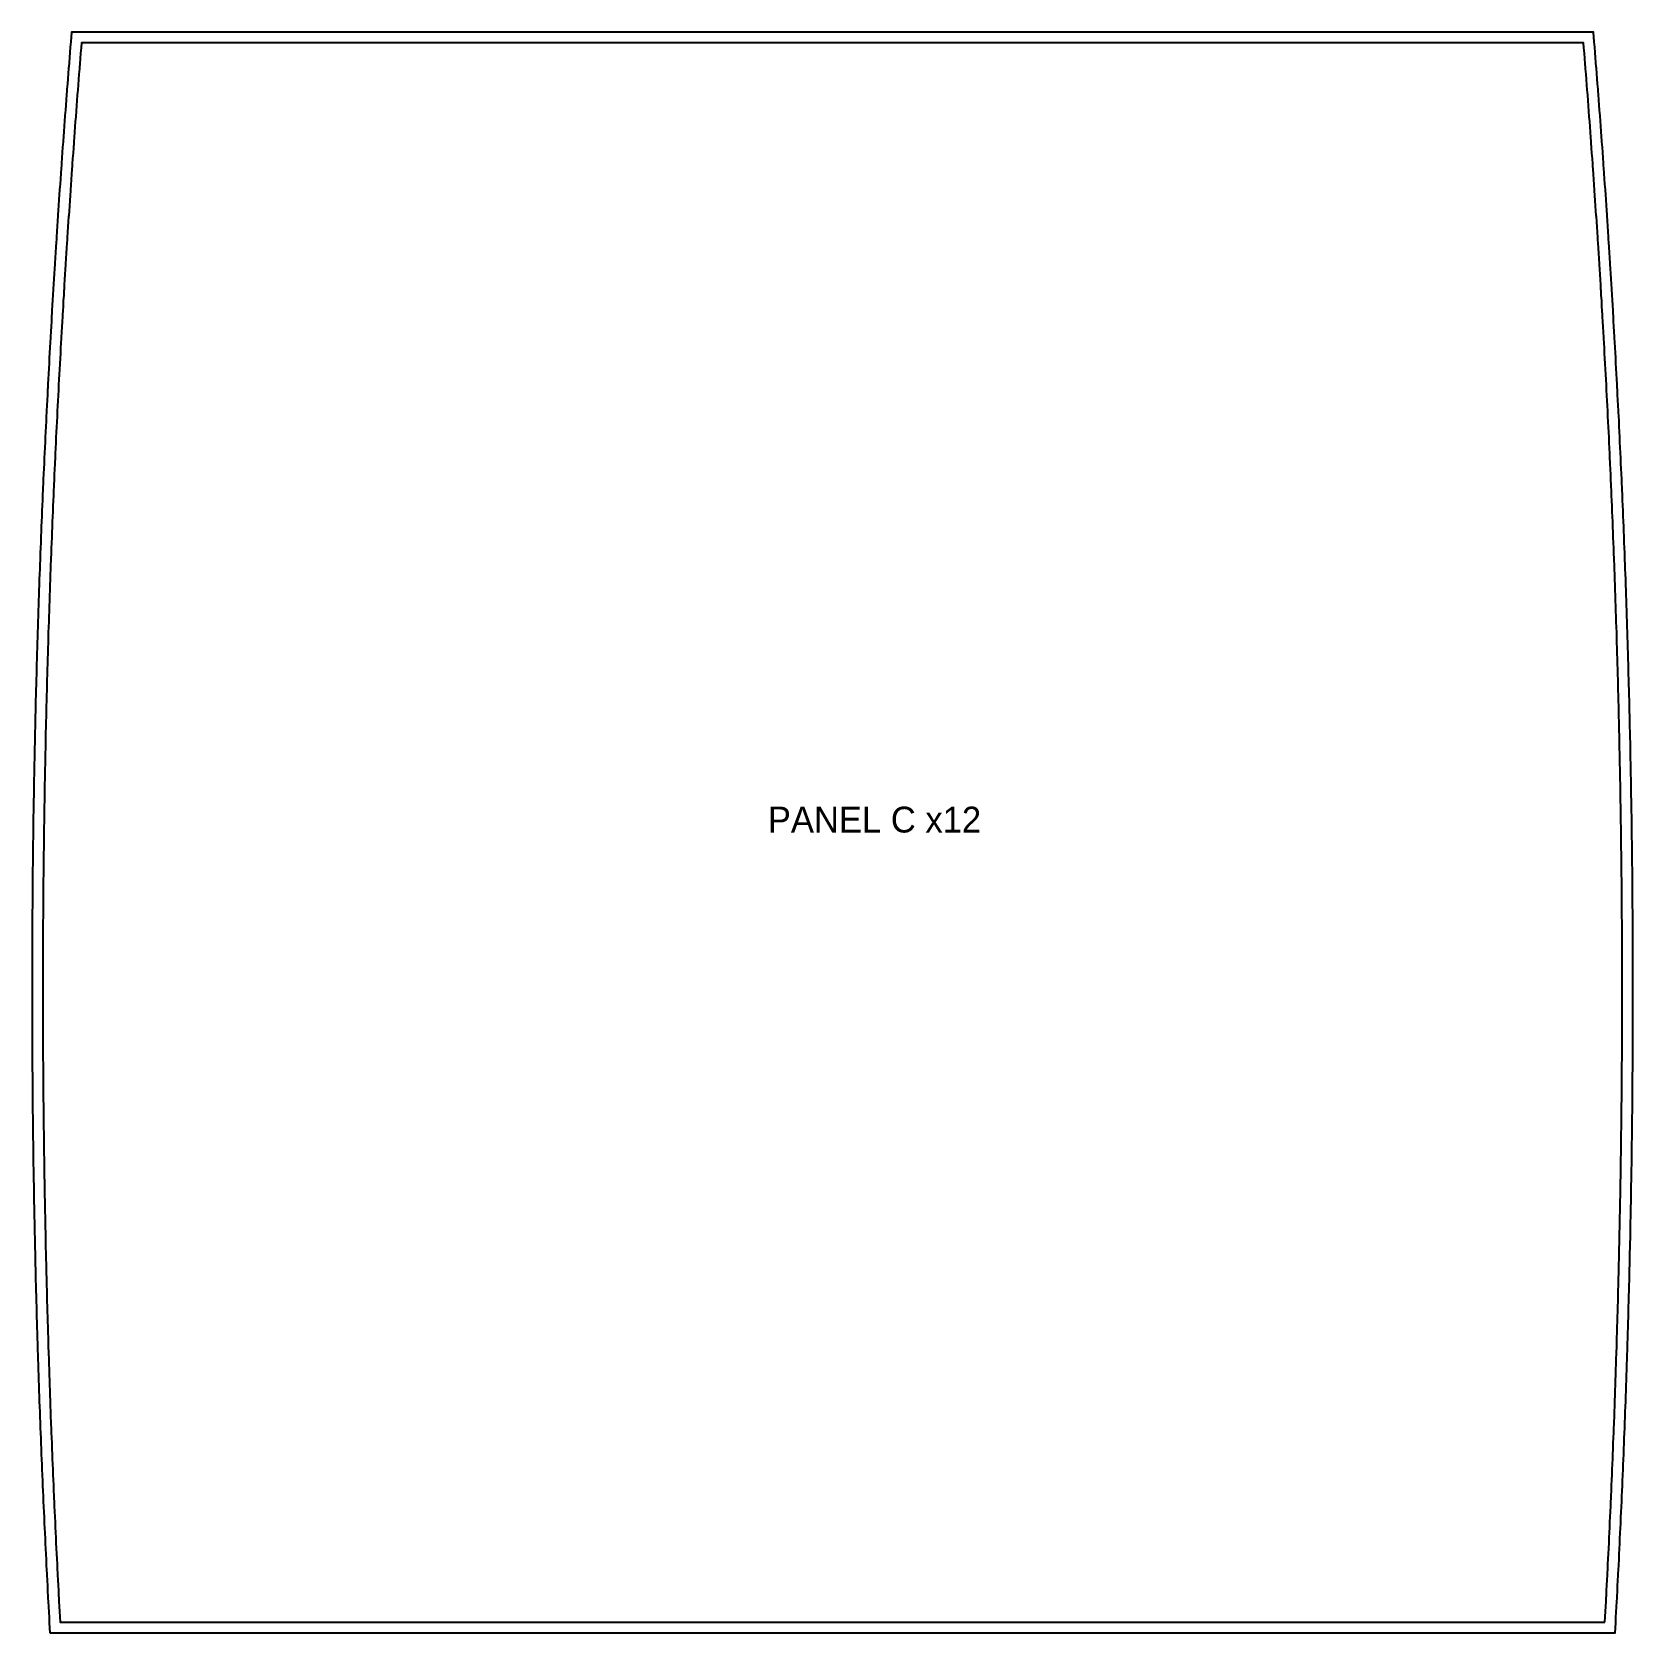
# Model space of a CAD drawing. Header units: millimetres. Extents: x 8 to 17190, y -602 to 3691.
# Drawn here: x 7021 to 10736, y -25 to 3690 of the extents above; entities that cross this region are included whole.
import ezdxf

# ---------------------------------------------------------------- set-up
doc = ezdxf.new("R2010")
doc.units = ezdxf.units.MM
for name, color, linetype in [('CUT', 7, 'Continuous'), ('NOTES', 7, 'Continuous'), ('SEW', 7, 'Continuous')]:
    doc.layers.add(name, color=color, linetype=linetype)

msp = doc.modelspace()

# ---------------------------------------------------------------- linework, layer by layer
at = {"layer": 'CUT'}
msp.add_lwpolyline([(7062.5, -25), (10695, -25), (10696.2, -1.4), (10696.3, -1.2), (10696.9, 11.1), (10697.6, 23.3), (10698.2, 35.5), (10698.9, 47.7), (10699.3, 56), (10699.5, 60), (10700.2, 72.2), (10700.8, 84.4), (10701.4, 96.7), (10702, 108.9), (10702.2, 113.3), (10702.6, 121.1), (10703.3, 133.3), (10703.9, 145.6), (10704.5, 157.8), (10705, 170), (10705.1, 170.6), (10705.6, 182.3), (10706.2, 194.5), (10706.8, 206.7), (10707.4, 218.9), (10707.8, 227.9), (10707.9, 231.2), (10708.5, 243.4), (10709, 255.6), (10709.6, 267.8), (10710.1, 280.1), (10710.3, 285.2), (10710.7, 292.3), (10711.2, 304.5), (10711.7, 316.8), (10712.2, 329), (10712.7, 341.2), (10712.8, 342.6), (10713.3, 353.4), (10713.8, 365.7), (10714.3, 377.9), (10714.8, 390.1), (10715.1, 399.9), (10715.2, 402.4), (10715.7, 414.6), (10716.2, 426.8), (10716.7, 439), (10717.1, 451.3), (10717.4, 457.2), (10717.6, 463.5), (10718, 475.7), (10718.5, 488), (10718.9, 500.2), (10719.4, 512.4), (10719.4, 514.5), (10719.8, 524.6), (10720.2, 536.9), (10720.7, 549.1), (10721.1, 561.3), (10721.4, 571.8), (10721.5, 573.6), (10721.9, 585.8), (10722.3, 598), (10722.7, 610.2), (10723.1, 622.5), (10723.3, 629.2), (10723.4, 634.7), (10723.8, 646.9), (10724.2, 659.2), (10724.6, 671.4), (10724.9, 683.6), (10725, 686.5), (10725.3, 695.9), (10725.6, 708.1), (10726, 720.3), (10726.3, 732.5), (10726.6, 743.8), (10726.6, 744.8), (10727, 757), (10727.3, 769.2), (10727.6, 781.5), (10727.9, 793.7), (10728.1, 801.1), (10728.2, 805.9), (10728.5, 818.1), (10728.8, 830.4), (10729.1, 842.6), (10729.4, 854.8), (10729.4, 858.4), (10729.6, 867.1), (10729.9, 879.3), (10730.2, 891.5), (10730.4, 903.7), (10730.7, 915.8), (10730.7, 916), (10730.9, 928.2), (10731.2, 940.4), (10731.4, 952.7), (10731.6, 964.9), (10731.8, 973.1), (10731.9, 977.1), (10732.1, 989.3), (10732.3, 1001.6), (10732.5, 1013.8), (10732.7, 1026), (10732.8, 1030.4), (10732.9, 1038.3), (10733.1, 1050.5), (10733.3, 1062.7), (10733.5, 1074.9), (10733.7, 1087.2), (10733.7, 1087.7), (10733.8, 1099.4), (10734, 1111.6), (10734.2, 1123.9), (10734.3, 1136.1), (10734.4, 1145), (10734.5, 1148.3), (10734.6, 1160.5), (10734.7, 1172.8), (10734.9, 1185), (10735, 1197.2), (10735, 1202.4), (10735.1, 1209.5), (10735.2, 1221.7), (10735.3, 1233.9), (10735.4, 1246.1), (10735.5, 1258.4), (10735.5, 1259.7), (10735.6, 1270.6), (10735.7, 1282.8), (10735.8, 1295.1), (10735.9, 1307.3), (10735.9, 1317), (10735.9, 1319.5), (10736, 1331.7), (10736.1, 1344), (10736.1, 1356.2), (10736.2, 1368.4), (10736.2, 1374.3), (10736.2, 1380.7), (10736.2, 1392.9), (10736.3, 1405.1), (10736.3, 1417.3), (10736.3, 1429.6), (10736.3, 1431.7), (10736.3, 1441.8), (10736.3, 1454), (10736.3, 1466.3), (10736.3, 1478.5), (10736.3, 1489), (10736.3, 1490.7), (10736.3, 1502.9), (10736.3, 1515.2), (10736.3, 1527.4), (10736.2, 1539.6), (10736.2, 1546.3), (10736.2, 1551.9), (10736.2, 1564.1), (10736.1, 1576.3), (10736.1, 1588.5), (10736, 1600.8), (10736, 1603.6), (10735.9, 1613), (10735.9, 1625.2), (10735.8, 1637.5), (10735.7, 1649.7), (10735.6, 1660.9), (10735.6, 1661.9), (10735.5, 1674.1), (10735.4, 1686.4), (10735.3, 1698.6), (10735.2, 1710.8), (10735.2, 1718.2), (10735.1, 1723.1), (10735, 1735.3), (10734.9, 1747.5), (10734.7, 1759.7), (10734.6, 1772), (10734.6, 1775.6), (10734.5, 1784.2), (10734.3, 1796.4), (10734.2, 1808.7), (10734, 1820.9), (10733.8, 1832.9), (10733.8, 1833.1), (10733.7, 1845.3), (10733.5, 1857.6), (10733.3, 1869.8), (10733.1, 1882), (10733, 1890.2), (10732.9, 1894.3), (10732.7, 1906.5), (10732.5, 1918.7), (10732.3, 1930.9), (10732.1, 1943.2), (10732, 1947.5), (10731.9, 1955.4), (10731.6, 1967.6), (10731.4, 1979.9), (10731.2, 1992.1), (10730.9, 2004.3), (10730.9, 2004.9), (10730.7, 2016.6), (10730.4, 2028.8), (10730.2, 2041), (10729.9, 2053.2), (10729.7, 2062.2), (10729.6, 2065.5), (10729.4, 2077.7), (10729.1, 2089.9), (10728.8, 2102.2), (10728.5, 2114.4), (10728.4, 2119.5), (10728.2, 2126.6), (10727.9, 2138.8), (10727.6, 2151.1), (10727.3, 2163.3), (10727, 2175.5), (10726.9, 2176.8), (10726.6, 2187.8), (10726.3, 2200), (10726, 2212.2), (10725.6, 2224.4), (10725.3, 2234.1), (10725.3, 2236.7), (10724.9, 2248.9), (10724.6, 2261.1), (10724.2, 2273.4), (10723.8, 2285.6), (10723.6, 2291.5), (10723.4, 2297.8), (10723.1, 2310), (10722.7, 2322.3), (10722.3, 2334.5), (10721.9, 2346.7), (10721.8, 2348.8), (10721.5, 2359), (10721.1, 2371.2), (10720.7, 2383.4), (10720.2, 2395.6), (10719.9, 2406.1), (10719.8, 2407.9), (10719.4, 2420.1), (10718.9, 2432.3), (10718.5, 2444.6), (10718, 2456.8), (10717.8, 2463.4), (10717.6, 2469), (10717.1, 2481.2), (10716.7, 2493.5), (10716.2, 2505.7), (10715.7, 2517.9), (10715.6, 2520.7), (10715.2, 2530.2), (10714.8, 2542.4), (10714.3, 2554.6), (10713.8, 2566.8), (10713.3, 2578.1), (10713.3, 2579.1), (10712.7, 2591.3), (10712.2, 2603.5), (10711.7, 2615.8), (10711.2, 2628), (10710.9, 2635.4), (10710.7, 2640.2), (10710.1, 2652.4), (10709.6, 2664.7), (10709, 2676.9), (10708.5, 2689.1), (10708.3, 2692.7), (10707.9, 2701.4), (10707.4, 2713.6), (10706.8, 2725.8), (10706.2, 2738), (10705.6, 2750), (10705.6, 2750.3), (10705, 2762.5), (10704.5, 2774.7), (10703.9, 2787), (10703.3, 2799.2), (10702.8, 2807.3), (10702.6, 2811.4), (10702, 2823.6), (10701.4, 2835.9), (10700.8, 2848.1), (10700.2, 2860.3), (10699.9, 2864.7), (10699.5, 2872.6), (10698.9, 2884.8), (10698.2, 2897), (10697.6, 2909.2), (10696.9, 2921.5), (10696.9, 2922), (10696.3, 2933.7), (10695.6, 2945.9), (10694.9, 2958.2), (10694.2, 2970.4), (10693.7, 2979.3), (10693.6, 2982.6), (10692.9, 2994.8), (10692.2, 3007.1), (10691.5, 3019.3), (10690.8, 3031.5), (10690.5, 3036.6), (10690, 3043.7), (10689.3, 3056), (10688.6, 3068.2), (10687.9, 3080.4), (10687.1, 3092.7), (10687.1, 3093.9), (10686.4, 3104.9), (10685.7, 3117.1), (10684.9, 3129.3), (10684.2, 3141.6), (10683.6, 3151.2), (10683.4, 3153.8), (10682.6, 3166), (10681.9, 3178.3), (10681.1, 3190.5), (10680.3, 3202.7), (10679.9, 3208.6), (10679.5, 3214.9), (10678.7, 3227.2), (10677.9, 3239.4), (10677.1, 3251.6), (10676.3, 3263.9), (10676.2, 3265.9), (10675.5, 3276.1), (10674.7, 3288.3), (10673.8, 3300.5), (10673, 3312.8), (10672.3, 3323.2), (10672.2, 3325), (10671.3, 3337.2), (10670.5, 3349.5), (10669.6, 3361.7), (10668.8, 3373.9), (10668.3, 3380.5), (10667.9, 3386.1), (10667, 3398.4), (10666.2, 3410.6), (10665.3, 3422.8), (10664.4, 3435.1), (10664.2, 3437.8), (10663.5, 3447.3), (10662.6, 3459.5), (10661.7, 3471.7), (10660.8, 3484), (10660, 3495.2), (10659.9, 3496.2), (10659, 3508.4), (10658.1, 3520.7), (10657.1, 3532.9), (10656.2, 3545.1), (10655.6, 3552.5), (10655.3, 3557.3), (10654.3, 3569.6), (10653.4, 3581.8), (10652.4, 3594), (10651.4, 3606.2), (10651.2, 3609.8), (10650.5, 3618.5), (10649.5, 3630.7), (10648.5, 3642.9), (10647.6, 3655.2), (10646.6, 3667.1), (10644.7, 3690.1), (7112.8, 3690.1), (7110.9, 3667.1), (7109.9, 3655.2), (7109, 3642.9), (7108, 3630.7), (7107, 3618.5), (7106.3, 3609.8), (7106, 3606.2), (7105.1, 3594), (7104.1, 3581.8), (7103.2, 3569.6), (7102.2, 3557.3), (7101.9, 3552.5), (7101.3, 3545.1), (7100.4, 3532.9), (7099.4, 3520.7), (7098.5, 3508.4), (7097.6, 3496.2), (7097.5, 3495.2), (7096.7, 3484), (7095.8, 3471.7), (7094.9, 3459.5), (7094, 3447.3), (7093.3, 3437.8), (7093.1, 3435.1), (7092.2, 3422.8), (7091.3, 3410.6), (7090.5, 3398.4), (7089.6, 3386.1), (7089.2, 3380.5), (7088.7, 3373.9), (7087.9, 3361.7), (7087, 3349.5), (7086.2, 3337.2), (7085.3, 3325), (7085.2, 3323.2), (7084.5, 3312.8), (7083.7, 3300.5), (7082.8, 3288.3), (7082, 3276.1), (7081.3, 3265.9), (7081.2, 3263.9), (7080.4, 3251.6), (7079.6, 3239.4), (7078.8, 3227.2), (7078, 3214.9), (7077.6, 3208.6), (7077.2, 3202.7), (7076.4, 3190.5), (7075.6, 3178.3), (7074.9, 3166), (7074.1, 3153.8), (7073.9, 3151.2), (7073.3, 3141.6), (7072.6, 3129.3), (7071.8, 3117.1), (7071.1, 3104.9), (7070.4, 3093.9), (7070.3, 3092.7), (7069.6, 3080.4), (7068.9, 3068.2), (7068.2, 3056), (7067.4, 3043.7), (7067, 3036.6), (7066.7, 3031.5), (7066, 3019.3), (7065.3, 3007.1), (7064.6, 2994.8), (7063.9, 2982.6), (7063.8, 2979.3), (7063.3, 2970.4), (7062.6, 2958.2), (7061.9, 2945.9), (7061.2, 2933.7), (7060.6, 2922), (7060.6, 2921.5), (7059.9, 2909.2), (7059.3, 2897), (7058.6, 2884.8), (7058, 2872.6), (7057.6, 2864.7), (7057.3, 2860.3), (7056.7, 2848.1), (7056.1, 2835.9), (7055.5, 2823.6), (7054.9, 2811.4), (7054.7, 2807.3), (7054.2, 2799.2), (7053.6, 2787), (7053, 2774.7), (7052.5, 2762.5), (7051.9, 2750.3), (7051.9, 2750), (7051.3, 2738), (7050.7, 2725.8), (7050.1, 2713.6), (7049.6, 2701.4), (7049.2, 2692.7), (7049, 2689.1), (7048.5, 2676.9), (7047.9, 2664.7), (7047.4, 2652.4), (7046.8, 2640.2), (7046.6, 2635.4), (7046.3, 2628), (7045.8, 2615.8), (7045.3, 2603.5), (7044.7, 2591.3), (7044.2, 2579.1), (7044.2, 2578.1), (7043.7, 2566.8), (7043.2, 2554.6), (7042.7, 2542.4), (7042.3, 2530.2), (7041.9, 2520.7), (7041.8, 2517.9), (7041.3, 2505.7), (7040.8, 2493.5), (7040.4, 2481.2), (7039.9, 2469), (7039.7, 2463.4), (7039.5, 2456.8), (7039, 2444.6), (7038.6, 2432.3), (7038.1, 2420.1), (7037.7, 2407.9), (7037.6, 2406.1), (7037.3, 2395.6), (7036.8, 2383.4), (7036.4, 2371.2), (7036, 2359), (7035.7, 2348.8), (7035.6, 2346.7), (7035.2, 2334.5), (7034.8, 2322.3), (7034.4, 2310), (7034.1, 2297.8), (7033.9, 2291.5), (7033.7, 2285.6), (7033.3, 2273.4), (7032.9, 2261.1), (7032.6, 2248.9), (7032.2, 2236.7), (7032.2, 2234.1), (7031.9, 2224.4), (7031.5, 2212.2), (7031.2, 2200), (7030.9, 2187.8), (7030.6, 2176.8), (7030.5, 2175.5), (7030.2, 2163.3), (7029.9, 2151.1), (7029.6, 2138.8), (7029.3, 2126.6), (7029.1, 2119.5), (7029, 2114.4), (7028.7, 2102.2), (7028.4, 2089.9), (7028.1, 2077.7), (7027.9, 2065.5), (7027.8, 2062.2), (7027.6, 2053.2), (7027.3, 2041), (7027.1, 2028.8), (7026.8, 2016.6), (7026.6, 2004.9), (7026.6, 2004.3), (7026.3, 1992.1), (7026.1, 1979.9), (7025.8, 1967.6), (7025.6, 1955.4), (7025.5, 1947.5), (7025.4, 1943.2), (7025.2, 1930.9), (7025, 1918.7), (7024.8, 1906.5), (7024.6, 1894.3), (7024.5, 1890.2), (7024.4, 1882), (7024.2, 1869.8), (7024, 1857.6), (7023.8, 1845.3), (7023.7, 1833.1), (7023.7, 1832.9), (7023.5, 1820.9), (7023.3, 1808.7), (7023.2, 1796.4), (7023, 1784.2), (7022.9, 1775.6), (7022.9, 1772), (7022.8, 1759.7), (7022.6, 1747.5), (7022.5, 1735.3), (7022.4, 1723.1), (7022.3, 1718.2), (7022.3, 1710.8), (7022.2, 1698.6), (7022.1, 1686.4), (7022, 1674.1), (7021.9, 1661.9), (7021.9, 1660.9), (7021.8, 1649.7), (7021.7, 1637.5), (7021.6, 1625.2), (7021.6, 1613), (7021.5, 1603.6), (7021.5, 1600.8), (7021.4, 1588.5), (7021.4, 1576.3), (7021.3, 1564.1), (7021.3, 1551.9), (7021.3, 1546.3), (7021.3, 1539.6), (7021.2, 1527.4), (7021.2, 1515.2), (7021.2, 1502.9), (7021.2, 1490.7), (7021.2, 1489), (7021.2, 1478.5), (7021.2, 1466.3), (7021.2, 1454), (7021.2, 1441.8), (7021.2, 1431.7), (7021.2, 1429.6), (7021.2, 1417.3), (7021.2, 1405.1), (7021.3, 1392.9), (7021.3, 1380.7), (7021.3, 1374.3), (7021.3, 1368.4), (7021.4, 1356.2), (7021.4, 1344), (7021.5, 1331.7), (7021.6, 1319.5), (7021.6, 1317), (7021.6, 1307.3), (7021.7, 1295.1), (7021.8, 1282.8), (7021.9, 1270.6), (7021.9, 1259.7), (7022, 1258.4), (7022.1, 1246.1), (7022.2, 1233.9), (7022.3, 1221.7), (7022.4, 1209.5), (7022.5, 1202.4), (7022.5, 1197.2), (7022.6, 1185), (7022.8, 1172.8), (7022.9, 1160.5), (7023, 1148.3), (7023.1, 1145), (7023.2, 1136.1), (7023.3, 1123.9), (7023.5, 1111.6), (7023.7, 1099.4), (7023.8, 1087.7), (7023.8, 1087.2), (7024, 1074.9), (7024.2, 1062.7), (7024.4, 1050.5), (7024.6, 1038.3), (7024.7, 1030.4), (7024.8, 1026), (7025, 1013.8), (7025.2, 1001.6), (7025.4, 989.3), (7025.6, 977.1), (7025.7, 973.1), (7025.8, 964.9), (7026.1, 952.7), (7026.3, 940.4), (7026.6, 928.2), (7026.8, 916), (7026.8, 915.8), (7027.1, 903.7), (7027.3, 891.5), (7027.6, 879.3), (7027.9, 867.1), (7028.1, 858.4), (7028.1, 854.8), (7028.4, 842.6), (7028.7, 830.4), (7029, 818.1), (7029.3, 805.9), (7029.4, 801.1), (7029.6, 793.7), (7029.9, 781.5), (7030.2, 769.2), (7030.5, 757), (7030.9, 744.8), (7030.9, 743.8), (7031.2, 732.5), (7031.5, 720.3), (7031.9, 708.1), (7032.2, 695.9), (7032.5, 686.5), (7032.6, 683.6), (7032.9, 671.4), (7033.3, 659.2), (7033.7, 646.9), (7034.1, 634.7), (7034.2, 629.2), (7034.4, 622.5), (7034.8, 610.2), (7035.2, 598), (7035.6, 585.8), (7036, 573.6), (7036.1, 571.8), (7036.4, 561.3), (7036.8, 549.1), (7037.3, 536.9), (7037.7, 524.6), (7038, 514.5), (7038.1, 512.4), (7038.6, 500.2), (7039, 488), (7039.5, 475.7), (7039.9, 463.5), (7040.1, 457.2), (7040.4, 451.3), (7040.8, 439), (7041.3, 426.8), (7041.8, 414.6), (7042.3, 402.4), (7042.4, 399.9), (7042.7, 390.1), (7043.2, 377.9), (7043.7, 365.7), (7044.2, 353.4), (7044.7, 342.6), (7044.7, 341.2), (7045.3, 329), (7045.8, 316.8), (7046.3, 304.5), (7046.8, 292.3), (7047.1, 285.2), (7047.4, 280.1), (7047.9, 267.8), (7048.5, 255.6), (7049, 243.4), (7049.6, 231.2), (7049.7, 227.9), (7050.1, 218.9), (7050.7, 206.7), (7051.3, 194.5), (7051.9, 182.3), (7052.4, 170.6), (7052.5, 170), (7053, 157.8), (7053.6, 145.6), (7054.2, 133.3), (7054.9, 121.1), (7055.2, 113.3), (7055.5, 108.9), (7056.1, 96.7), (7056.7, 84.4), (7057.3, 72.2), (7058, 60), (7058.2, 56), (7058.6, 47.7), (7059.3, 35.5), (7059.9, 23.3), (7060.6, 11.1), (7061.2, -1.2), (7061.2, -1.4)], close=True, dxfattribs=at)
at = {"layer": 'SEW'}
msp.add_lwpolyline([(10671.3, 0), (10671.3, 0.2), (10672, 12.4), (10672.6, 24.6), (10673.3, 36.8), (10673.9, 49.1), (10674.3, 57.3), (10674.6, 61.3), (10675.2, 73.5), (10675.8, 85.7), (10676.4, 97.9), (10677.1, 110.1), (10677.3, 114.5), (10677.7, 122.4), (10678.3, 134.6), (10678.9, 146.8), (10679.5, 159), (10680.1, 171.2), (10680.1, 171.8), (10680.7, 183.4), (10681.2, 195.7), (10681.8, 207.9), (10682.4, 220.1), (10682.8, 229.1), (10682.9, 232.3), (10683.5, 244.5), (10684.1, 256.7), (10684.6, 269), (10685.1, 281.2), (10685.4, 286.3), (10685.7, 293.4), (10686.2, 305.6), (10686.7, 317.8), (10687.3, 330), (10687.8, 342.3), (10687.8, 343.6), (10688.3, 354.5), (10688.8, 366.7), (10689.3, 378.9), (10689.8, 391.1), (10690.2, 400.9), (10690.3, 403.4), (10690.7, 415.6), (10691.2, 427.8), (10691.7, 440), (10692.1, 452.2), (10692.4, 458.1), (10692.6, 464.4), (10693.1, 476.7), (10693.5, 488.9), (10694, 501.1), (10694.4, 513.3), (10694.5, 515.4), (10694.8, 525.5), (10695.2, 537.7), (10695.7, 550), (10696.1, 562.2), (10696.4, 572.7), (10696.5, 574.4), (10696.9, 586.6), (10697.3, 598.8), (10697.7, 611), (10698.1, 623.3), (10698.3, 629.9), (10698.5, 635.5), (10698.8, 647.7), (10699.2, 659.9), (10699.6, 672.1), (10699.9, 684.4), (10700, 687.2), (10700.3, 696.6), (10700.6, 708.8), (10701, 721), (10701.3, 733.2), (10701.6, 744.5), (10701.6, 745.4), (10702, 757.7), (10702.3, 769.9), (10702.6, 782.1), (10702.9, 794.3), (10703.1, 801.7), (10703.2, 806.5), (10703.5, 818.7), (10703.8, 831), (10704.1, 843.2), (10704.4, 855.4), (10704.5, 859), (10704.6, 867.6), (10704.9, 879.8), (10705.2, 892), (10705.4, 904.3), (10705.7, 916.3), (10705.7, 916.5), (10705.9, 928.7), (10706.2, 940.9), (10706.4, 953.1), (10706.7, 965.3), (10706.8, 973.5), (10706.9, 977.6), (10707.1, 989.8), (10707.3, 1002), (10707.5, 1014.2), (10707.7, 1026.4), (10707.8, 1030.8), (10707.9, 1038.7), (10708.1, 1050.9), (10708.3, 1063.1), (10708.5, 1075.3), (10708.7, 1087.5), (10708.7, 1088.1), (10708.8, 1099.7), (10709, 1112), (10709.2, 1124.2), (10709.3, 1136.4), (10709.4, 1145.3), (10709.5, 1148.6), (10709.6, 1160.8), (10709.7, 1173), (10709.9, 1185.3), (10710, 1197.5), (10710, 1202.6), (10710.1, 1209.7), (10710.2, 1221.9), (10710.3, 1234.1), (10710.4, 1246.3), (10710.5, 1258.6), (10710.5, 1259.9), (10710.6, 1270.8), (10710.7, 1283), (10710.8, 1295.2), (10710.9, 1307.4), (10710.9, 1317.1), (10710.9, 1319.7), (10711, 1331.9), (10711.1, 1344.1), (10711.1, 1356.3), (10711.2, 1368.5), (10711.2, 1374.4), (10711.2, 1380.7), (10711.2, 1393), (10711.3, 1405.2), (10711.3, 1417.4), (10711.3, 1429.6), (10711.3, 1431.7), (10711.3, 1441.8), (10711.3, 1454), (10711.3, 1466.3), (10711.3, 1478.5), (10711.3, 1488.9), (10711.3, 1490.7), (10711.3, 1502.9), (10711.3, 1515.1), (10711.3, 1527.3), (10711.2, 1539.6), (10711.2, 1546.2), (10711.2, 1551.8), (10711.2, 1564), (10711.1, 1576.2), (10711.1, 1588.4), (10711, 1600.6), (10711, 1603.5), (10710.9, 1612.9), (10710.9, 1625.1), (10710.8, 1637.3), (10710.7, 1649.5), (10710.6, 1660.7), (10710.6, 1661.7), (10710.5, 1674), (10710.4, 1686.2), (10710.3, 1698.4), (10710.2, 1710.6), (10710.2, 1718), (10710.1, 1722.8), (10710, 1735), (10709.9, 1747.3), (10709.7, 1759.5), (10709.6, 1771.7), (10709.6, 1775.3), (10709.5, 1783.9), (10709.3, 1796.1), (10709.2, 1808.3), (10709, 1820.6), (10708.8, 1832.5), (10708.8, 1832.8), (10708.7, 1845), (10708.5, 1857.2), (10708.3, 1869.4), (10708.1, 1881.6), (10708, 1889.8), (10707.9, 1893.9), (10707.7, 1906.1), (10707.5, 1918.3), (10707.3, 1930.5), (10707.1, 1942.7), (10707, 1947.1), (10706.9, 1955), (10706.7, 1967.2), (10706.4, 1979.4), (10706.2, 1991.6), (10705.9, 2003.8), (10705.9, 2004.4), (10705.7, 2016), (10705.4, 2028.3), (10705.2, 2040.5), (10704.9, 2052.7), (10704.7, 2061.6), (10704.6, 2064.9), (10704.4, 2077.1), (10704.1, 2089.3), (10703.8, 2101.6), (10703.5, 2113.8), (10703.4, 2118.9), (10703.2, 2126), (10702.9, 2138.2), (10702.6, 2150.4), (10702.3, 2162.6), (10702, 2174.9), (10701.9, 2176.2), (10701.6, 2187.1), (10701.3, 2199.3), (10701, 2211.5), (10700.6, 2223.7), (10700.3, 2233.4), (10700.3, 2235.9), (10699.9, 2248.2), (10699.6, 2260.4), (10699.2, 2272.6), (10698.8, 2284.8), (10698.6, 2290.7), (10698.5, 2297), (10698.1, 2309.3), (10697.7, 2321.5), (10697.3, 2333.7), (10696.9, 2345.9), (10696.8, 2348), (10696.5, 2358.1), (10696.1, 2370.3), (10695.7, 2382.6), (10695.2, 2394.8), (10694.9, 2405.2), (10694.8, 2407), (10694.4, 2419.2), (10694, 2431.4), (10693.5, 2443.6), (10693.1, 2455.9), (10692.8, 2462.5), (10692.6, 2468.1), (10692.1, 2480.3), (10691.7, 2492.5), (10691.2, 2504.7), (10690.7, 2516.9), (10690.6, 2519.8), (10690.3, 2529.2), (10689.8, 2541.4), (10689.3, 2553.6), (10688.8, 2565.8), (10688.3, 2577), (10688.3, 2578), (10687.8, 2590.3), (10687.3, 2602.5), (10686.7, 2614.7), (10686.2, 2626.9), (10685.9, 2634.3), (10685.7, 2639.1), (10685.1, 2651.3), (10684.6, 2663.6), (10684.1, 2675.8), (10683.5, 2688), (10683.3, 2691.6), (10682.9, 2700.2), (10682.4, 2712.4), (10681.8, 2724.6), (10681.2, 2736.9), (10680.7, 2748.8), (10680.7, 2749.1), (10680.1, 2761.3), (10679.5, 2773.5), (10678.9, 2785.7), (10678.3, 2797.9), (10677.9, 2806.1), (10677.7, 2810.2), (10677.1, 2822.4), (10676.4, 2834.6), (10675.8, 2846.8), (10675.2, 2859), (10675, 2863.4), (10674.6, 2871.2), (10673.9, 2883.5), (10673.3, 2895.7), (10672.6, 2907.9), (10672, 2920.1), (10671.9, 2920.6), (10671.3, 2932.3), (10670.6, 2944.6), (10670, 2956.8), (10669.3, 2969), (10668.8, 2977.9), (10668.6, 2981.2), (10667.9, 2993.4), (10667.2, 3005.6), (10666.5, 3017.9), (10665.8, 3030.1), (10665.5, 3035.2), (10665.1, 3042.3), (10664.4, 3054.5), (10663.7, 3066.7), (10662.9, 3078.9), (10662.2, 3091.2), (10662.1, 3092.4), (10661.5, 3103.4), (10660.7, 3115.6), (10660, 3127.8), (10659.2, 3140), (10658.6, 3149.7), (10658.4, 3152.2), (10657.7, 3164.5), (10656.9, 3176.7), (10656.1, 3188.9), (10655.3, 3201.1), (10655, 3207), (10654.6, 3213.3), (10653.8, 3225.5), (10653, 3237.8), (10652.2, 3250), (10651.4, 3262.2), (10651.2, 3264.2), (10650.5, 3274.4), (10649.7, 3286.6), (10648.9, 3298.9), (10648.1, 3311.1), (10647.4, 3321.5), (10647.2, 3323.3), (10646.4, 3335.5), (10645.5, 3347.7), (10644.7, 3359.9), (10643.8, 3372.2), (10643.4, 3378.8), (10643, 3384.4), (10642.1, 3396.6), (10641.2, 3408.8), (10640.4, 3421), (10639.5, 3433.2), (10639.3, 3436), (10638.6, 3445.5), (10637.7, 3457.7), (10636.8, 3469.9), (10635.9, 3482.1), (10635, 3493.3), (10635, 3494.3), (10634, 3506.5), (10633.1, 3518.8), (10632.2, 3531), (10631.3, 3543.2), (10630.7, 3550.6), (10630.3, 3555.4), (10629.4, 3567.6), (10628.4, 3579.9), (10627.5, 3592.1), (10626.5, 3604.3), (10626.2, 3607.8), (10625.6, 3616.5), (10624.6, 3628.7), (10623.6, 3640.9), (10622.6, 3653.2), (10621.7, 3665.1), (7135.8, 3665.1), (7134.9, 3653.2), (7133.9, 3640.9), (7132.9, 3628.7), (7131.9, 3616.5), (7131.3, 3607.8), (7131, 3604.3), (7130, 3592.1), (7129.1, 3579.9), (7128.1, 3567.6), (7127.2, 3555.4), (7126.8, 3550.6), (7126.2, 3543.2), (7125.3, 3531), (7124.4, 3518.8), (7123.4, 3506.5), (7122.5, 3494.3), (7122.5, 3493.3), (7121.6, 3482.1), (7120.7, 3469.9), (7119.8, 3457.7), (7118.9, 3445.5), (7118.2, 3436), (7118, 3433.2), (7117.1, 3421), (7116.3, 3408.8), (7115.4, 3396.6), (7114.5, 3384.4), (7114.1, 3378.8), (7113.7, 3372.2), (7112.8, 3359.9), (7112, 3347.7), (7111.1, 3335.5), (7110.3, 3323.3), (7110.1, 3321.5), (7109.4, 3311.1), (7108.6, 3298.9), (7107.8, 3286.6), (7107, 3274.4), (7106.3, 3264.2), (7106.1, 3262.2), (7105.3, 3250), (7104.5, 3237.8), (7103.7, 3225.5), (7102.9, 3213.3), (7102.5, 3207), (7102.1, 3201.1), (7101.4, 3188.9), (7100.6, 3176.7), (7099.8, 3164.5), (7099.1, 3152.2), (7098.9, 3149.7), (7098.3, 3140), (7097.5, 3127.8), (7096.8, 3115.6), (7096, 3103.4), (7095.4, 3092.4), (7095.3, 3091.2), (7094.6, 3078.9), (7093.8, 3066.7), (7093.1, 3054.5), (7092.4, 3042.3), (7092, 3035.2), (7091.7, 3030.1), (7091, 3017.9), (7090.3, 3005.6), (7089.6, 2993.4), (7088.9, 2981.2), (7088.7, 2977.9), (7088.2, 2969), (7087.5, 2956.8), (7086.9, 2944.6), (7086.2, 2932.3), (7085.6, 2920.6), (7085.5, 2920.1), (7084.9, 2907.9), (7084.2, 2895.7), (7083.6, 2883.5), (7082.9, 2871.2), (7082.5, 2863.4), (7082.3, 2859), (7081.7, 2846.8), (7081.1, 2834.6), (7080.4, 2822.4), (7079.8, 2810.2), (7079.6, 2806.1), (7079.2, 2797.9), (7078.6, 2785.7), (7078, 2773.5), (7077.4, 2761.3), (7076.8, 2749.1), (7076.8, 2748.8), (7076.3, 2736.9), (7075.7, 2724.6), (7075.1, 2712.4), (7074.6, 2700.2), (7074.2, 2691.6), (7074, 2688), (7073.4, 2675.8), (7072.9, 2663.6), (7072.4, 2651.3), (7071.8, 2639.1), (7071.6, 2634.3), (7071.3, 2626.9), (7070.8, 2614.7), (7070.2, 2602.5), (7069.7, 2590.3), (7069.2, 2578), (7069.2, 2577), (7068.7, 2565.8), (7068.2, 2553.6), (7067.7, 2541.4), (7067.2, 2529.2), (7066.9, 2519.8), (7066.8, 2516.9), (7066.3, 2504.7), (7065.8, 2492.5), (7065.3, 2480.3), (7064.9, 2468.1), (7064.7, 2462.5), (7064.4, 2455.9), (7064, 2443.6), (7063.5, 2431.4), (7063.1, 2419.2), (7062.7, 2407), (7062.6, 2405.2), (7062.3, 2394.8), (7061.8, 2382.6), (7061.4, 2370.3), (7061, 2358.1), (7060.7, 2348), (7060.6, 2345.9), (7060.2, 2333.7), (7059.8, 2321.5), (7059.4, 2309.3), (7059, 2297), (7058.8, 2290.7), (7058.7, 2284.8), (7058.3, 2272.6), (7057.9, 2260.4), (7057.6, 2248.2), (7057.2, 2235.9), (7057.1, 2233.4), (7056.9, 2223.7), (7056.5, 2211.5), (7056.2, 2199.3), (7055.9, 2187.1), (7055.6, 2176.2), (7055.5, 2174.9), (7055.2, 2162.6), (7054.9, 2150.4), (7054.6, 2138.2), (7054.3, 2126), (7054.1, 2118.9), (7054, 2113.8), (7053.7, 2101.6), (7053.4, 2089.3), (7053.1, 2077.1), (7052.8, 2064.9), (7052.8, 2061.6), (7052.6, 2052.7), (7052.3, 2040.5), (7052.1, 2028.3), (7051.8, 2016), (7051.6, 2004.4), (7051.6, 2003.8), (7051.3, 1991.6), (7051.1, 1979.4), (7050.8, 1967.2), (7050.6, 1955), (7050.5, 1947.1), (7050.4, 1942.7), (7050.2, 1930.5), (7050, 1918.3), (7049.8, 1906.1), (7049.6, 1893.9), (7049.5, 1889.8), (7049.4, 1881.6), (7049.2, 1869.4), (7049, 1857.2), (7048.8, 1845), (7048.7, 1832.8), (7048.7, 1832.5), (7048.5, 1820.6), (7048.3, 1808.3), (7048.2, 1796.1), (7048, 1783.9), (7047.9, 1775.3), (7047.9, 1771.7), (7047.8, 1759.5), (7047.6, 1747.3), (7047.5, 1735), (7047.4, 1722.8), (7047.3, 1718), (7047.3, 1710.6), (7047.2, 1698.4), (7047.1, 1686.2), (7047, 1674), (7046.9, 1661.7), (7046.9, 1660.7), (7046.8, 1649.5), (7046.7, 1637.3), (7046.6, 1625.1), (7046.6, 1612.9), (7046.5, 1603.5), (7046.5, 1600.6), (7046.4, 1588.4), (7046.4, 1576.2), (7046.3, 1564), (7046.3, 1551.8), (7046.3, 1546.2), (7046.3, 1539.6), (7046.2, 1527.3), (7046.2, 1515.1), (7046.2, 1502.9), (7046.2, 1490.7), (7046.2, 1488.9), (7046.2, 1478.5), (7046.2, 1466.3), (7046.2, 1454), (7046.2, 1441.8), (7046.2, 1431.7), (7046.2, 1429.6), (7046.2, 1417.4), (7046.2, 1405.2), (7046.3, 1393), (7046.3, 1380.7), (7046.3, 1374.4), (7046.3, 1368.5), (7046.4, 1356.3), (7046.4, 1344.1), (7046.5, 1331.9), (7046.6, 1319.7), (7046.6, 1317.1), (7046.6, 1307.4), (7046.7, 1295.2), (7046.8, 1283), (7046.9, 1270.8), (7046.9, 1259.9), (7047, 1258.6), (7047.1, 1246.3), (7047.2, 1234.1), (7047.3, 1221.9), (7047.4, 1209.7), (7047.5, 1202.6), (7047.5, 1197.5), (7047.6, 1185.3), (7047.8, 1173), (7047.9, 1160.8), (7048, 1148.6), (7048.1, 1145.3), (7048.2, 1136.4), (7048.3, 1124.2), (7048.5, 1112), (7048.7, 1099.7), (7048.8, 1088.1), (7048.8, 1087.5), (7049, 1075.3), (7049.2, 1063.1), (7049.4, 1050.9), (7049.6, 1038.7), (7049.7, 1030.8), (7049.8, 1026.4), (7050, 1014.2), (7050.2, 1002), (7050.4, 989.8), (7050.6, 977.6), (7050.7, 973.5), (7050.8, 965.3), (7051.1, 953.1), (7051.3, 940.9), (7051.6, 928.7), (7051.8, 916.5), (7051.8, 916.3), (7052.1, 904.3), (7052.3, 892), (7052.6, 879.8), (7052.8, 867.6), (7053, 859), (7053.1, 855.4), (7053.4, 843.2), (7053.7, 831), (7054, 818.7), (7054.3, 806.5), (7054.4, 801.7), (7054.6, 794.3), (7054.9, 782.1), (7055.2, 769.9), (7055.5, 757.7), (7055.9, 745.4), (7055.9, 744.5), (7056.2, 733.2), (7056.5, 721), (7056.9, 708.8), (7057.2, 696.6), (7057.5, 687.2), (7057.6, 684.4), (7057.9, 672.1), (7058.3, 659.9), (7058.7, 647.7), (7059, 635.5), (7059.2, 629.9), (7059.4, 623.3), (7059.8, 611), (7060.2, 598.8), (7060.6, 586.6), (7061, 574.4), (7061.1, 572.7), (7061.4, 562.2), (7061.8, 550), (7062.3, 537.7), (7062.7, 525.5), (7063, 515.4), (7063.1, 513.3), (7063.5, 501.1), (7064, 488.9), (7064.4, 476.7), (7064.9, 464.4), (7065.1, 458.1), (7065.3, 452.2), (7065.8, 440), (7066.3, 427.8), (7066.8, 415.6), (7067.2, 403.4), (7067.3, 400.9), (7067.7, 391.1), (7068.2, 378.9), (7068.7, 366.7), (7069.2, 354.5), (7069.7, 343.6), (7069.7, 342.3), (7070.2, 330), (7070.8, 317.8), (7071.3, 305.6), (7071.8, 293.4), (7072.1, 286.3), (7072.4, 281.2), (7072.9, 269), (7073.4, 256.7), (7074, 244.5), (7074.6, 232.3), (7074.7, 229.1), (7075.1, 220.1), (7075.7, 207.9), (7076.3, 195.7), (7076.8, 183.4), (7077.4, 171.8), (7077.4, 171.2), (7078, 159), (7078.6, 146.8), (7079.2, 134.6), (7079.8, 122.4), (7080.2, 114.5), (7080.4, 110.1), (7081.1, 97.9), (7081.7, 85.7), (7082.3, 73.5), (7082.9, 61.3), (7083.2, 57.3), (7083.6, 49.1), (7084.2, 36.8), (7084.9, 24.6), (7085.5, 12.4), (7086.2, 0.2), (7086.2, 0)], close=True, dxfattribs=at)

# ---------------------------------------------------------------- texts
at = {"layer": 'NOTES'}
msp.add_text('PANEL C x12', height=60, dxfattribs=at).set_placement((8728.7, 1832.5))

doc.saveas('drawing.dxf')
